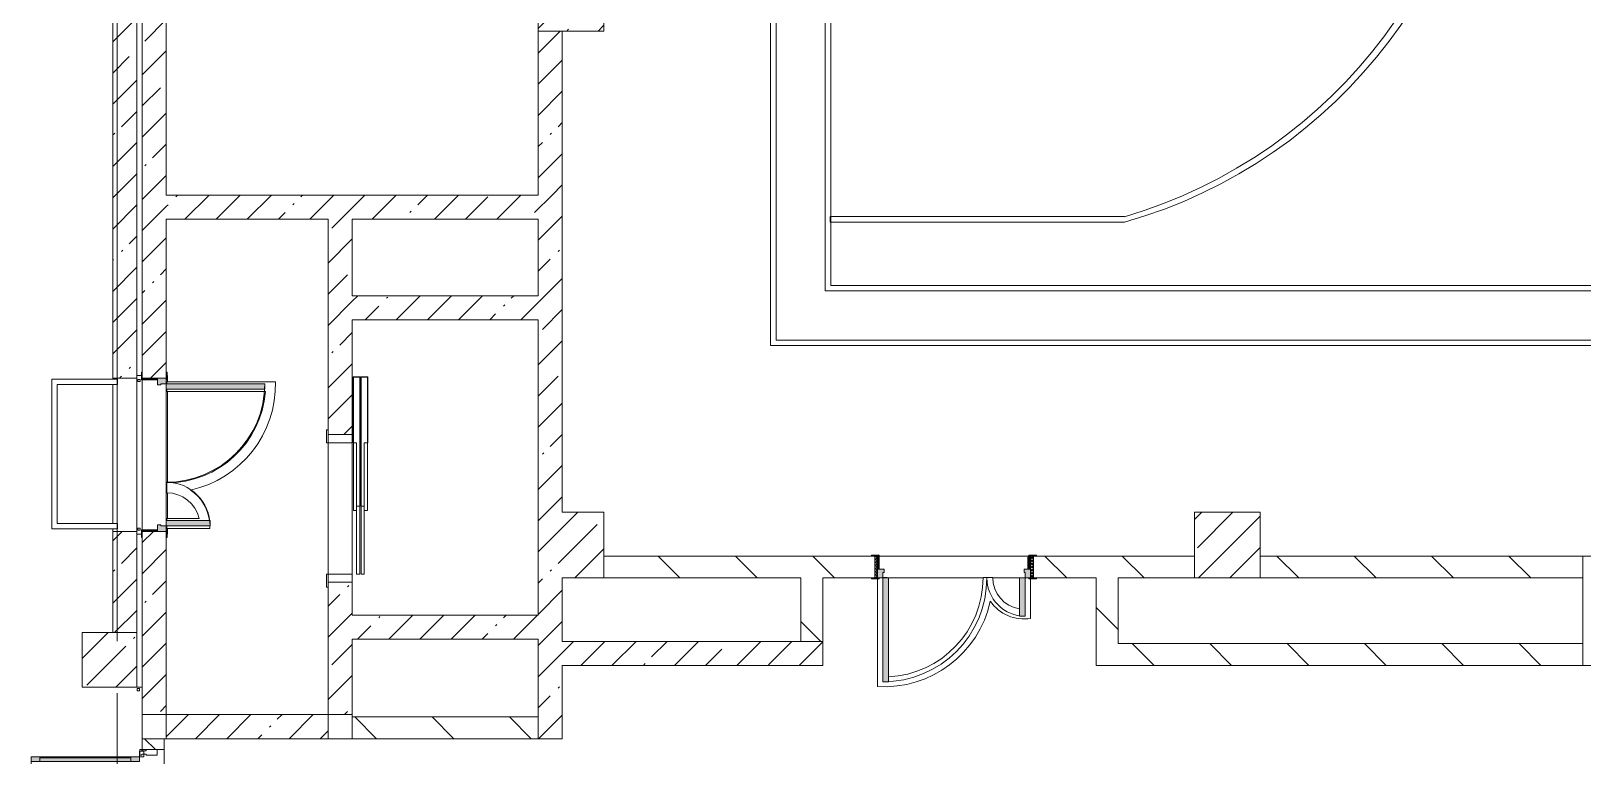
# Model space of a CAD drawing. Header units: millimetres. Extents: x 81731 to 272849, y -8553 to 29000.
# Drawn here: x 183362 to 197549, y 10072 to 16700 of the extents above; entities that cross this region are included whole.
import ezdxf

# ---------------------------------------------------------------- set-up
doc = ezdxf.new("R2010")
doc.units = ezdxf.units.MM
doc.linetypes.add('Осевая', pattern=[3175, 635, -476.25, 1587.5, -476.25])
for name, color, linetype, lineweight, true_color in [('A-DETL-GENF-2', 7, 'Continuous', 5, 0xe2e2e2), ('A-DETL-GENF-4', 7, 'Continuous', 5, 0xaaaaaa), ('A-DOOR-4', 7, 'Continuous', 5, 0xe2e2e2), ('A-DOOR-5', 7, 'Continuous', 5, 0xaaaaaa), ('A-DOOR-FRAM-2', 7, 'Continuous', 5, 0xe2e2e2), ('A-DOOR-FRAM-4', 7, 'Continuous', 5, 0xaaaaaa), ('A-FLOR-1', 7, 'Continuous', 5, 0xaaaaaa)]:
    doc.layers.add(name, color=color, linetype=linetype, lineweight=lineweight, true_color=true_color)
for name, color, linetype, lineweight in [('A-GLAZ-CWMG-2', 7, 'Continuous', 5), ('A-WALL', 7, 'Continuous', 9), ('A-WALL-6', 7, 'Continuous', 5), ('I-WALL-24', 7, 'Continuous', 5), ('S-COLS-1', 7, 'Continuous', 5), ('Оси', 7, 'Continuous', 9), ('Оси-2', 7, 'Осевая', 9)]:
    doc.layers.add(name, color=color, linetype=linetype, lineweight=lineweight)
pattern_1 = [(135, (145838.57, 0), (-353.5534, -353.5534), [])]
pattern_2 = [(45, (145838.57, 0), (-285.123, 285.123), []), (45, (146123.7, 0), (-285.123, 285.123), [504.031, -100.806, 16.764, -84.042])]

# ---------------------------------------------------------------- blocks, each defined once
blk = doc.blocks.new('BSC_Колонна _Прямоугольная - 600х600-V114-2_4_3_птичка')
at = {"layer": 'S-COLS-1'}
h = blk.add_hatch(dxfattribs=at)
h.set_pattern_fill('FP_90', color=256, style=0, pattern_type=2)
h.set_pattern_definition([(45, (-42460, -17000), (-285.123, 285.123), []), (45, (-42174.88, -17000), (-285.123, 285.123), [504.031, -100.806, 16.764, -84.042])])
h.paths.add_polyline_path([(-300, -300), (300, -300), (300, 300), (-300, 300)])
for p, q in [((300, 300), (-300, 300)), ((-300, 300), (-300, -300)), ((300, -300), (300, 300)), ((-300, -300), (300, -300))]:
    blk.add_line(p, q, dxfattribs=at)
blk = doc.blocks.new('110_Дверь_СКБ_2Ст - Д-6_л__ ДОО_Дв_1450x2100h_Дверь из раздевальной в коридор-V153-2_4_3_птичка')
at = {"layer": 'A-DOOR-4'}
for points in [[(612.5, 1050), (612.5, 100), (662.5, 100), (662.5, 1050)], [(-637.5, 450), (-637.5, 100), (-587.5, 100), (-587.5, 450)]]:
    blk.add_hatch(color=256, dxfattribs=at).paths.add_polyline_path(points)
h = blk.add_hatch(color=256, dxfattribs=at)
h.paths.add_polyline_path([(-637.5, 100), (-687.5, 100), (-687.5, 20), (-627.5, 20), (-627.5, 50), (-637.5, 50)])
h.paths.add_polyline_path([(712.5, 100), (662.5, 100), (662.5, 50), (652.5, 50), (652.5, 20), (712.5, 20)])
at = {"layer": 'A-DOOR-5'}
h = blk.add_hatch(dxfattribs=at)
h.set_pattern_fill('FP_17', color=256, style=0, pattern_type=2)
h.set_pattern_definition([(135, (1576.41, 164.685), (-14.14214, -14.14214), []), (225, (1576.41, 164.685), (14.14214, -14.14214), [])])
h.paths.add_polyline_path([(737.5, 100), (712.5, 100), (712.5, -100), (737.5, -100), (737.5, 0.5)])
at = {"layer": 'A-DOOR-FRAM-2'}
for points in [[(-742.5, 108), (-742.5, 100), (-672.5, 100), (-672.5, 108)], [(-672.5, 20), (-687.5, 20), (-687.5, -100), (-672.5, -100), (-672.5, 0.5)], [(767.5, 108), (697.5, 108), (697.5, 100), (767.5, 100)], [(712.5, 20), (697.5, 20), (697.5, -100), (712.5, -100), (712.5, 0.5)], [(-672.5, -100), (-742.5, -100), (-742.5, -108), (-672.5, -108)], [(767.5, -100), (697.5, -100), (697.5, -108), (767.5, -108)]]:
    blk.add_hatch(color=256, dxfattribs=at).paths.add_polyline_path(points)
at = {"layer": 'A-DOOR-FRAM-4'}
h = blk.add_hatch(dxfattribs=at)
h.set_pattern_fill('FP_18', color=256, style=0, pattern_type=2)
h.set_pattern_definition([(45, (-546.384, 164.685), (-14.1421, 14.1421), []), (135, (-546.384, 164.685), (-14.1421, -14.1421), [])])
h.paths.add_polyline_path([(-712.5, 100), (-712.5, -100), (-687.5, -100), (-687.5, 100)])
at = {"layer": 'A-DOOR-5'}
for p, q in [((662.5, 1050), (612.5, 1050)), ((612.5, 1050), (612.5, 100)), ((662.5, 100), (662.5, 1050)), ((-637.5, 450), (-637.5, 100)), ((-587.5, 450), (-637.5, 450)), ((-587.5, 100), (-587.5, 450)), ((-637.5, 100), (-587.5, 100)), ((612.5, 100), (662.5, 100))]:
    blk.add_line(p, q, dxfattribs=at)
for centre, radius, start, end in [((662.5, 100), 950, 90, 180), ((-637.5, 100), 350, 360, 90)]:
    blk.add_arc(centre, radius, start, end, dxfattribs=at)
at = {"layer": 'A-DOOR-FRAM-4'}
for p, q in [((-672.5, 108), (-742.5, 108)), ((-742.5, 108), (-742.5, 100)), ((-742.5, 100), (-672.5, 100)), ((-687.5, 100), (-712.5, 100)), ((-712.5, 100), (-712.5, -100)), ((-637.5, 100), (-687.5, 100)), ((-687.5, 100), (-687.5, 20)), ((-687.5, -100), (-687.5, 100)), ((-687.5, 20), (-627.5, 20)), ((-672.5, 20), (-687.5, 20)), ((-687.5, 20), (-687.5, -100)), ((-672.5, 100), (-672.5, 108)), ((-672.5, -100), (-672.5, 20)), ((-637.5, 50), (-637.5, 100)), ((-627.5, 50), (-637.5, 50)), ((-627.5, 20), (-627.5, 50)), ((662.5, 50), (652.5, 50)), ((652.5, 50), (652.5, 20)), ((652.5, 20), (712.5, 20)), ((662.5, 100), (662.5, 50)), ((712.5, 100), (662.5, 100)), ((767.5, 108), (697.5, 108)), ((697.5, 108), (697.5, 100)), ((697.5, 100), (767.5, 100)), ((712.5, 20), (697.5, 20)), ((697.5, 20), (697.5, -100)), ((712.5, 20), (712.5, 100)), ((737.5, 100), (712.5, 100)), ((712.5, 100), (712.5, -100)), ((712.5, -100), (712.5, 20)), ((737.5, -100), (737.5, 100)), ((767.5, 100), (767.5, 108)), ((-672.5, -100), (-742.5, -100)), ((-742.5, -100), (-742.5, -108)), ((-742.5, -108), (-672.5, -108)), ((-712.5, -100), (-687.5, -100)), ((-687.5, -100), (-672.5, -100)), ((-672.5, -108), (-672.5, -100)), ((697.5, -100), (712.5, -100)), ((767.5, -100), (697.5, -100)), ((697.5, -100), (697.5, -108)), ((697.5, -108), (767.5, -108)), ((712.5, -100), (737.5, -100)), ((767.5, -108), (767.5, -100))]:
    blk.add_line(p, q, dxfattribs=at)
blk = doc.blocks.new('110_Дверь_СКБ_2Ст - Д-2 1450x2100h_Лестничная клетка EIS60-31576737-2_4_3_птичка')
at = {"layer": 'A-DOOR-4'}
for points in [[(-587.5, 110), (-587.5, 1010), (-637.5, 1010), (-637.5, 110)], [(662.5, 510), (612.5, 510), (612.5, 110), (662.5, 110)], [(712.5, 30), (697.5, 30), (697.5, -110), (712.5, -110)]]:
    blk.add_hatch(color=256, dxfattribs=at).paths.add_polyline_path(points)
h = blk.add_hatch(color=256, dxfattribs=at)
h.paths.add_polyline_path([(712.5, 110), (662.5, 110), (662.5, 60), (652.5, 60), (652.5, 30), (712.5, 30), (712.5, 90.1)])
h.paths.add_polyline_path([(-627.5, 30), (-627.5, 60), (-637.5, 60), (-637.5, 110), (-687.5, 110), (-687.5, 30)])
at = {"layer": 'A-DOOR-FRAM-2'}
for points in [[(-672.5, 110), (-672.5, 118), (-742.5, 118), (-742.5, 110), (-697.3, 110)], [(-672.5, 30), (-687.5, 30), (-687.5, -110), (-672.5, -110)], [(767.5, 110), (767.5, 118), (697.5, 118), (697.5, 110)], [(-672.5, -110), (-742.5, -110), (-742.5, -118), (-672.5, -118)], [(767.5, -118), (767.5, -110), (697.5, -110), (697.5, -118)]]:
    blk.add_hatch(color=256, dxfattribs=at).paths.add_polyline_path(points)
at = {"layer": 'A-DOOR-5'}
for p, q in [((-637.5, 1010), (-637.5, 110)), ((-587.5, 1010), (-637.5, 1010)), ((-587.5, 110), (-587.5, 1010)), ((662.5, 510), (612.5, 510)), ((612.5, 510), (612.5, 110)), ((662.5, 110), (662.5, 510)), ((-637.5, 110), (-587.5, 110)), ((612.5, 110), (662.5, 110))]:
    blk.add_line(p, q, dxfattribs=at)
for centre, radius, start, end in [((-637.5, 110), 900, 0, 90), ((662.5, 110), 400, 90, 180)]:
    blk.add_arc(centre, radius, start, end, dxfattribs=at)
at = {"layer": 'A-DOOR-FRAM-4'}
for p, q in [((-672.5, 118), (-742.5, 118)), ((-742.5, 118), (-742.5, 110)), ((-742.5, 110), (-672.5, 110)), ((-637.5, 110), (-687.5, 110)), ((-687.5, 110), (-687.5, 30)), ((-687.5, 30), (-627.5, 30)), ((-672.5, 30), (-687.5, 30)), ((-687.5, 30), (-687.5, -110)), ((-672.5, 110), (-672.5, 118)), ((-672.5, -110), (-672.5, 30)), ((-637.5, 60), (-637.5, 110)), ((-627.5, 60), (-637.5, 60)), ((-627.5, 30), (-627.5, 60)), ((662.5, 60), (652.5, 60)), ((652.5, 60), (652.5, 30)), ((652.5, 30), (712.5, 30)), ((662.5, 110), (662.5, 60)), ((712.5, 110), (662.5, 110)), ((767.5, 118), (697.5, 118)), ((697.5, 118), (697.5, 110)), ((697.5, 110), (767.5, 110)), ((712.5, 30), (697.5, 30)), ((697.5, 30), (697.5, -110)), ((712.5, 30), (712.5, 110)), ((712.5, -110), (712.5, 30)), ((767.5, 110), (767.5, 118)), ((-672.5, -110), (-742.5, -110)), ((-742.5, -110), (-742.5, -118)), ((-742.5, -118), (-672.5, -118)), ((-687.5, -110), (-672.5, -110)), ((-672.5, -118), (-672.5, -110)), ((697.5, -110), (712.5, -110)), ((767.5, -110), (697.5, -110)), ((697.5, -110), (697.5, -118)), ((697.5, -118), (767.5, -118)), ((767.5, -118), (767.5, -110))]:
    blk.add_line(p, q, dxfattribs=at)
blk = doc.blocks.new('BSC_Колонна _Прямоугольная - 500х500-V198-2_4_3_птичка')
at = {"layer": 'S-COLS-1'}
h = blk.add_hatch(dxfattribs=at)
h.set_pattern_fill('FP_153', color=256, style=0, pattern_type=2)
h.set_pattern_definition([(45, (-38240, -10950), (-285.123, 285.123), []), (45, (-37954.88, -10950), (-285.123, 285.123), [504.031, -100.806, 16.764, -84.042])])
h.paths.add_polyline_path([(-250, -250), (250, -250), (250, 250), (-250, 250)])
for p, q in [((250, 250), (-250, 250)), ((-250, 250), (-250, -250)), ((250, -250), (250, 250)), ((-250, -250), (250, -250))]:
    blk.add_line(p, q, dxfattribs=at)
blk = doc.blocks.new('DOR_Дверь лифта - 1350х2050h-V203-2_4_3_птичка')
at = {"layer": 'A-DOOR-5'}
for p, q in [((-600, 125), (-720, 125)), ((-720, 125), (-720, 110)), ((-720, 110), (-600, 110)), ((-675, 110), (-675, -110)), ((-600, 110), (-675, 110)), ((-600, 110), (-600, 125)), ((600, 110), (-600, 110)), ((-600, 110), (-600, -110)), ((720, 125), (600, 125)), ((600, 125), (600, 110)), ((600, -110), (600, 110)), ((675, 110), (600, 110)), ((600, 110), (720, 110)), ((675, -110), (675, 110)), ((720, 110), (720, 125)), ((-675, -110), (-600, -110)), ((-600, -110), (600, -110)), ((-20, -120), (-20, -150)), ((600, -120), (-20, -120)), ((600, -110), (675, -110)), ((600, -150), (600, -120)), ((-600, -150), (-600, -180)), ((20, -150), (-600, -150)), ((-600, -180), (20, -180)), ((-600, -190), (-600, -220)), ((20, -190), (-600, -190)), ((-600, -220), (20, -220)), ((-20, -150), (600, -150)), ((-20, -220), (-20, -250)), ((600, -220), (-20, -220)), ((-20, -250), (600, -250)), ((20, -180), (20, -150)), ((20, -220), (20, -190)), ((600, -250), (600, -220))]:
    blk.add_line(p, q, dxfattribs=at)
at = {"layer": 'A-DOOR-FRAM-4'}
for p, q in [((600, -117), (600, -120)), ((1203, -117), (600, -117)), ((600, -120), (1200, -120)), ((1200, -120), (1200, -180)), ((1203, -183), (1203, -117)), ((1200, -180), (20, -180)), ((20, -180), (20, -183)), ((20, -183), (1203, -183)), ((1203, -187), (20, -187)), ((20, -187), (20, -190)), ((20, -190), (1200, -190)), ((600, -250), (600, -253)), ((1200, -250), (600, -250)), ((600, -253), (1203, -253)), ((1200, -190), (1200, -250)), ((1203, -253), (1203, -187))]:
    blk.add_line(p, q, dxfattribs=at)
blk = doc.blocks.new('Дверь_Витражная_остекление_ - ДВН_ДАО_Главный вход_1800 в свету 5-32258809-2_4_3_птичка')
at = {"layer": 'A-DETL-GENF-2'}
for points in [[(-947.5, -723.4), (-947.5, -20), (-992.5, -20), (-992.5, -1012.5), (-947.5, -1012.5)], [(1042.5, -1012.5), (1042.5, -20), (997.5, -20), (997.5, -1012.5)]]:
    blk.add_hatch(color=256, dxfattribs=at).paths.add_polyline_path(points)
at = {"layer": 'A-DETL-GENF-4'}
for p, q in [((-947.5, -20), (-992.5, -20)), ((-992.5, -1012.5), (-992.5, -20)), ((-947.5, -20), (-992.5, -20)), ((-992.5, -20), (-992.5, -1012.5)), ((-992.5, -100), (-947.5, -100)), ((-982.5, -932.5), (-982.5, -100)), ((-947.5, -1012.5), (-947.5, -20)), ((-947.5, -1012.5), (-947.5, -20)), ((988.5, -932.5), (988.5, -100)), ((997.5, -1012.5), (997.5, -20)), ((997.5, -20), (997.5, -1012.5)), ((1042.5, -100), (997.5, -100)), ((1032.5, -932.5), (1032.5, -100)), ((1042.5, -1012.5), (1042.5, -20)), ((1042.5, -1012.5), (1042.5, -20)), ((-992.5, -932.5), (-947.5, -932.5)), ((1042.5, -932.5), (997.5, -932.5)), ((-992.5, -1012.5), (-947.5, -1012.5)), ((-992.5, -1012.5), (-947.5, -1012.5)), ((1042.5, -1012.5), (997.5, -1012.5)), ((997.5, -1012.5), (1042.5, -1012.5))]:
    blk.add_line(p, q, dxfattribs=at)
at = {"layer": 'A-DOOR-5'}
for p, q in [((-1042.5, 20), (-992.5, 20)), ((-1042.5, -20), (-1042.5, 20)), ((-992.5, 20), (-992.5, -20)), ((992.5, 20), (1042.5, 20)), ((992.5, -20), (992.5, 20)), ((1042.5, 20), (1042.5, -20)), ((-992.5, -20), (-1042.5, -20)), ((-992.5, -1012.5), (-992.5, -20)), ((992.5, -1012.5), (992.5, -20)), ((1042.5, -20), (992.5, -20))]:
    blk.add_line(p, q, dxfattribs=at)
for centre, start, end in [((992.5, -20), 209.21115, 212.8228), ((992.5, -20), 217.57984, 270), ((-992.5, -20), 270, 286.54233)]:
    blk.add_arc(centre, 992.5, start, end, dxfattribs=at)
blk = doc.blocks.new('Прямоугольный импост - Импост структурный с накладкой - 160мм Темный-31239248-2_4_3_птичка')
at = {"layer": 'A-GLAZ-CWMG-2'}
for p, q in [((0, 17), (-50, 17)), ((-50, 17), (-50, 0)), ((-50, 0), (-40, 0)), ((-40, 0), (-40, -40)), ((-10, -40), (-10, 0)), ((-10, 0), (0, 0)), ((0, 0), (0, 17)), ((-40, -40), (-50, -40)), ((-50, -40), (-50, -140)), ((-50, -140), (0, -140)), ((0, -40), (-10, -40)), ((0, -140), (0, -40))]:
    blk.add_line(p, q, dxfattribs=at)

msp = doc.modelspace()

# ---------------------------------------------------------------- hatches: boundary and pattern name
at = {"layer": 'I-WALL-24'}
h = msp.add_hatch(dxfattribs=at)
h.set_pattern_fill('FP_74', color=256, style=0, pattern_type=2)
h.set_pattern_definition(pattern_2)
h.paths.add_polyline_path([(184578.7, 10450), (184598.6, 10450), (184598.6, 12125), (184378.6, 12125), (184378.6, 10450)])
h.paths.add_polyline_path([(184378.6, 13525), (184598.6, 13525), (184598.6, 21575), (184378.6, 21575), (184378.6, 13534.8)])
h.paths.add_polyline_path([(184598.6, 22975), (184598.6, 23420.3), (184378.6, 23420.3), (184378.6, 22975), (184578.7, 22975)])
h = msp.add_hatch(dxfattribs=at)
h.set_pattern_fill('FP_74', color=256, style=0, pattern_type=2)
h.set_pattern_definition(pattern_2)
h.paths.add_polyline_path([(184108.6, 11200), (184328.6, 11200), (184328.6, 12125), (184108.6, 12125), (184108.6, 11221)])
h.paths.add_polyline_path([(184328.6, 13525), (184328.6, 21575), (184108.6, 21575), (184108.6, 13525)])
h.paths.add_polyline_path([(184328.6, 22975), (184328.6, 23400), (184108.6, 23400), (184108.6, 22975)])
h = msp.add_hatch(dxfattribs=at)
h.set_pattern_fill('FP_74', color=256, style=0, pattern_type=2)
h.set_pattern_definition(pattern_2)
h.paths.add_polyline_path([(188218.6, 15200), (188218.6, 16700), (187998.6, 16700), (187998.6, 15200)])
h = msp.add_hatch(dxfattribs=at)
h.set_pattern_fill('FP_74', color=256, style=0, pattern_type=2)
h.set_pattern_definition(pattern_2)
h.paths.add_polyline_path([(186298.6, 14980), (188218.6, 14980), (188218.6, 15200), (184598.6, 15200), (184598.6, 14980), (186078.6, 14980)])
h = msp.add_hatch(dxfattribs=at)
h.set_pattern_fill('FP_74', color=256, style=0, pattern_type=2)
h.set_pattern_definition(pattern_2)
h.paths.add_polyline_path([(186298.6, 14280), (186298.6, 14980), (186078.6, 14980), (186078.6, 14280)])
h = msp.add_hatch(dxfattribs=at)
h.set_pattern_fill('FP_74', color=256, style=0, pattern_type=2)
h.set_pattern_definition(pattern_2)
h.paths.add_polyline_path([(188218.6, 10230), (188218.6, 11700), (187998.6, 11700), (187998.6, 10230)])
h.paths.add_polyline_path([(188218.6, 12300), (188218.6, 14980), (187998.6, 14980), (187998.6, 12300)])
h = msp.add_hatch(dxfattribs=at)
h.set_pattern_fill('FP_74', color=256, style=0, pattern_type=2)
h.set_pattern_definition(pattern_2)
h.paths.add_polyline_path([(186078.6, 10450), (186298.6, 10450), (186298.6, 11660), (186078.6, 11660), (186078.6, 11221)])
h.paths.add_polyline_path([(186298.6, 13010), (186298.6, 14280), (186078.6, 14280), (186078.6, 13010)])
h = msp.add_hatch(dxfattribs=at)
h.set_pattern_fill('FP_74', color=256, style=0, pattern_type=2)
h.set_pattern_definition(pattern_2)
h.paths.add_polyline_path([(187998.6, 14060), (187998.6, 14280), (186298.6, 14280), (186298.6, 14060), (187361.3, 14060)])
h = msp.add_hatch(dxfattribs=at)
h.set_pattern_fill('FP_77', color=256, style=0, pattern_type=2)
h.set_pattern_definition(pattern_1)
h.paths.add_polyline_path([(196636.5, 11700), (197548.6, 11700), (197548.6, 11900), (194598.6, 11900), (194598.6, 11700), (195709, 11700)])
h.paths.add_polyline_path([(188598.6, 11700), (191074.3, 11700), (191071.4, 11900), (188598.6, 11900)])
h.paths.add_polyline_path([(192524.3, 11700), (193998.6, 11700), (193998.6, 11900), (192524.3, 11900), (192524.3, 11799.5)])
h = msp.add_hatch(dxfattribs=at)
h.set_pattern_fill('FP_77', color=256, style=0, pattern_type=2)
h.set_pattern_definition(pattern_1)
h.paths.add_polyline_path([(190599.3, 11120), (190599.3, 11700), (190399.3, 11700), (190399.3, 11120)])
h = msp.add_hatch(dxfattribs=at)
h.set_pattern_fill('FP_77', color=256, style=0, pattern_type=2)
h.set_pattern_definition(pattern_1)
h.paths.add_polyline_path([(193299.3, 11100), (193299.3, 11700), (193099.3, 11700), (193099.3, 11100)])
h = msp.add_hatch(dxfattribs=at)
h.set_pattern_fill('FP_74', color=256, style=0, pattern_type=2)
h.set_pattern_definition(pattern_2)
h.paths.add_polyline_path([(187998.6, 11140), (187998.6, 11360), (186298.6, 11360), (186298.6, 11140), (187361.3, 11140)])
h = msp.add_hatch(dxfattribs=at)
h.set_pattern_fill('FP_74', color=256, style=0, pattern_type=2)
h.set_pattern_definition(pattern_2)
h.paths.add_polyline_path([(188218.6, 10900), (190599.3, 10900), (190599.3, 11120), (188218.6, 11120)])
h = msp.add_hatch(dxfattribs=at)
h.set_pattern_fill('FP_77', color=256, style=0, pattern_type=2)
h.set_pattern_definition(pattern_1)
h.paths.add_polyline_path([(206998.6, 10900), (206998.6, 11100), (205178.6, 11100), (205178.6, 10900), (205911.7, 10900)])
h.paths.add_polyline_path([(200346.6, 10900), (201338.6, 10900), (201338.6, 11100), (197748.6, 11100), (197748.6, 10900), (198491.5, 10900)])
h.paths.add_polyline_path([(202238.6, 10900), (202448.6, 10900), (202448.6, 11100), (202238.6, 11100), (202238.6, 10980)])
h.paths.add_polyline_path([(204068.6, 10900), (204278.6, 10900), (204278.6, 11100), (204068.6, 11100), (204068.6, 10980)])
h.paths.add_polyline_path([(203368.6, 10900), (203368.6, 11100), (203148.6, 11100), (203148.6, 10900)])
h.paths.add_polyline_path([(193099.3, 10900), (197548.6, 10900), (197548.6, 11100), (193099.3, 11100)])
h = msp.add_hatch(dxfattribs=at)
h.set_pattern_fill('FP_74', color=256, style=0, pattern_type=2)
h.set_pattern_definition(pattern_2)
h.paths.add_polyline_path([(186078.6, 10230), (186078.6, 10450), (184598.6, 10450), (184598.6, 10230), (185506.2, 10230)])
h = msp.add_hatch(dxfattribs=at)
h.set_pattern_fill('FP_77', color=256, style=0, pattern_type=2)
h.set_pattern_definition(pattern_1)
h.paths.add_polyline_path([(187998.6, 10230), (187998.6, 10430), (186298.6, 10430), (186298.6, 10230), (187361.3, 10230)])
h = msp.add_hatch(dxfattribs=at)
h.set_pattern_fill('FP_77', color=256, style=0, pattern_type=2)
h.set_pattern_definition(pattern_1)
h.paths.add_polyline_path([(184378.6, 7900), (184578.6, 7900), (184578.6, 8000), (184378.6, 8000)])
h.paths.add_polyline_path([(184378.6, 10130), (184578.6, 10130), (184578.6, 10230), (184378.6, 10230)])
at = {"layer": 'S-COLS-1'}
h = msp.add_hatch(dxfattribs=at)
h.set_pattern_fill('FP_74', color=256, style=0, pattern_type=2)
h.set_pattern_definition(pattern_2)
h.paths.add_polyline_path([(187998.6, 11700), (188598.6, 11700), (188598.6, 12300), (187998.6, 12300)])
h = msp.add_hatch(dxfattribs=at)
h.set_pattern_fill('FP_74', color=256, style=0, pattern_type=2)
h.set_pattern_definition(pattern_2)
h.paths.add_polyline_path([(194598.6, 11700), (194598.6, 12300), (193998.6, 12300), (193998.6, 11700)])

# ---------------------------------------------------------------- linework, layer by layer
at = {"layer": 'A-FLOR-1'}
for p, q in [((190122.2, 24981.3), (190122.2, 13824.4)), ((190172.2, 13874.4), (190172.2, 24931.3)), ((190622.2, 24481.3), (190622.2, 14324.4)), ((190672.2, 14374.4), (190672.2, 24431.3)), ((193358.3, 15002.8), (190668.6, 15002.8)), ((190668.6, 15002.8), (190668.6, 14952.8)), ((190668.6, 14952.8), (193358.3, 14952.8)), ((200275.4, 14374.4), (190672.2, 14374.4)), ((190622.2, 14324.4), (209978.6, 14324.4)), ((190122.2, 13824.4), (210478.6, 13824.4)), ((210428.6, 13874.4), (190172.2, 13874.4)), ((184151.7, 13518), (183551.7, 13518)), ((183551.7, 13518), (183551.7, 12148.2)), ((184151.7, 13468), (184151.7, 13518)), ((184370.6, 13550), (184328.6, 13550)), ((185596.8, 13493.1), (184602, 13493.1)), ((184602, 13493.1), (184602, 13475)), ((184608.6, 13492.5), (184608.6, 13550)), ((183601.7, 12198.2), (183601.7, 13468)), ((183601.7, 13468), (184151.7, 13468)), ((184602, 13425), (184602, 13403.1)), ((184602, 13403.1), (185504.3, 13403.1)), ((184608.6, 12568.5), (184608.6, 13403.1)), ((184602, 12568.1), (184602, 12478.1)), ((184608.6, 12242), (184608.6, 12477.5)), ((184899.1, 12242), (184602, 12242)), ((184602, 12242), (184602, 12225)), ((183551.7, 12148.2), (184151.7, 12148.2)), ((184151.7, 12198.2), (183601.7, 12198.2)), ((184151.7, 12148.2), (184151.7, 12198.2)), ((184328.6, 12100), (184370.6, 12100)), ((184602, 12175), (184602, 12152)), ((184602, 12152), (184996.4, 12152)), ((184608.6, 12100), (184608.6, 12152)), ((192474.3, 11780), (192474.3, 11889.6)), ((192474.3, 11889.6), (192484.3, 11889.6)), ((191099.3, 11692), (191099.3, 10706.8)), ((191189.3, 11703), (191149.3, 11703)), ((192154.3, 11703), (192064.3, 11703)), ((192499.3, 11329.8), (192499.3, 11692)), ((184378.6, 10700), (184328.6, 10700)), ((184378.6, 10230), (184378.6, 10450)), ((184598.6, 10230), (184578.7, 10230)), ((186298.6, 10230), (186078.6, 10230)), ((184378.6, 10120), (184378.6, 10130)), ((184378.6, 10130), (184378.6, 10120))]:
    msp.add_line(p, q, dxfattribs=at)
for centre, radius, start, end in [((192103.6, 19382.8), 4604.2, 285.81331, 74.18669), ((192074, 19382.8), 4564.4, 286.34112, 73.65888), ((184602, 13473.1), 995, 282.67054, 1.1511), ((184602, 13473.1), 905, 270, 355.56313), ((184602, 12173.1), 395, 7.55422, 56.45952), ((184602, 12173.1), 305, 13.0427, 90), ((184602, 12173.1), 395, 356.92799, 0.27403), ((191159.3, 11700), 905, 272.53584, 0.18993), ((192439.3, 11700), 285, 179.39688, 261.89794), ((191159.3, 11700), 995, 266.54288, 347.60213), ((192439.3, 11700), 375, 214.72707, 279.2069)]:
    msp.add_arc(centre, radius, start, end, dxfattribs=at)
at = {"layer": 'A-WALL'}
for p, q in [((190399.3, 11120), (190599.3, 11120)), ((197548.6, 11100), (197548.6, 10900)), ((187998.6, 10230), (187998.6, 10430))]:
    msp.add_line(p, q, dxfattribs=at)
at = {"layer": 'A-WALL-6'}
for p, q in [((184358.6, 13515), (184338.6, 13515)), ((184338.6, 13515), (184338.6, 13495)), ((184338.6, 13495), (184358.6, 13495)), ((184358.6, 13495), (184358.6, 13515)), ((184338.6, 12155), (184338.6, 12135)), ((184358.6, 12155), (184338.6, 12155)), ((184338.6, 12135), (184358.6, 12135)), ((184358.6, 12135), (184358.6, 12155)), ((184333.1, 10689), (184333.1, 10669)), ((184353.1, 10689), (184333.1, 10689)), ((184333.1, 10669), (184353.1, 10669)), ((184353.1, 10669), (184353.1, 10689))]:
    msp.add_line(p, q, dxfattribs=at)
at = {"layer": 'I-WALL-24'}
for p, q in [((184108.6, 21584.5), (184108.6, 13518)), ((184328.6, 11200), (184328.6, 21584.5)), ((184378.6, 21520), (184378.6, 13580)), ((184598.6, 15200), (184598.6, 21520)), ((187998.6, 16700), (187998.6, 15200)), ((188218.6, 12300), (188218.6, 16700)), ((187998.6, 15200), (184598.6, 15200)), ((184598.6, 13580), (184598.6, 14980)), ((184598.6, 14980), (186078.6, 14980)), ((186078.6, 14980), (186078.6, 13010)), ((186298.6, 14980), (187998.6, 14980)), ((186298.6, 14280), (186298.6, 14980)), ((187998.6, 14980), (187998.6, 14280)), ((187998.6, 14280), (186298.6, 14280)), ((186298.6, 13010), (186298.6, 14060)), ((186298.6, 14060), (187998.6, 14060)), ((187998.6, 14060), (187998.6, 12300)), ((184108.6, 13525), (184328.6, 13525)), ((184378.6, 12140), (184378.6, 13510)), ((184108.6, 12198.2), (184108.6, 13468)), ((184598.6, 13425), (184598.6, 12225)), ((186078.6, 13010), (186298.6, 13010)), ((184108.6, 12148.2), (184108.6, 11200)), ((184328.6, 12125), (184108.6, 12125)), ((184378.6, 12070), (184378.6, 10450)), ((184598.6, 12070), (184598.6, 10230)), ((191044.3, 11900), (188598.6, 11900)), ((188598.6, 11900), (188598.6, 11700)), ((191114.3, 11900), (192484.3, 11900)), ((193998.6, 11900), (192554.3, 11900)), ((193998.6, 11700), (193998.6, 11900)), ((199998.6, 11900), (194598.6, 11900)), ((194598.6, 11900), (194598.6, 11700)), ((197548.6, 11900), (197548.6, 11100)), ((186078.6, 11660), (186078.6, 10230)), ((186298.6, 11660), (186078.6, 11660)), ((186298.6, 11360), (186298.6, 11660)), ((187998.6, 11700), (187998.6, 11360)), ((188218.6, 11120), (188218.6, 11700)), ((188598.6, 11700), (190399.3, 11700)), ((190399.3, 11700), (190399.3, 11120)), ((190599.3, 11700), (191044.3, 11700)), ((190599.3, 10900), (190599.3, 11700)), ((192064.1, 11700), (191199.3, 11700)), ((192399.3, 11700), (192154.6, 11700)), ((192554.3, 11700), (193099.3, 11700)), ((193099.3, 11700), (193099.3, 10900)), ((193299.3, 11700), (193998.6, 11700)), ((193299.3, 11100), (193299.3, 11700)), ((194598.6, 11700), (197548.6, 11700)), ((187998.6, 11360), (186298.6, 11360)), ((186298.6, 10230), (186298.6, 11140)), ((186298.6, 11140), (187998.6, 11140)), ((187998.6, 11140), (187998.6, 10430)), ((190399.3, 11120), (188218.6, 11120)), ((197548.6, 11100), (193299.3, 11100)), ((188218.6, 10900), (190599.3, 10900)), ((188218.6, 10230), (188218.6, 10900)), ((193099.3, 10900), (201538.6, 10900)), ((184378.6, 10450), (184598.6, 10450)), ((186298.6, 10450), (184598.6, 10450)), ((187998.6, 10430), (186298.6, 10430)), ((184578.6, 10230), (184378.6, 10230)), ((184378.6, 10230), (184378.6, 10130)), ((184578.6, 10230), (184578.6, 7900)), ((184598.6, 10230), (186078.6, 10230)), ((186078.6, 10230), (188218.6, 10230)), ((184378.6, 10130), (184578.6, 10130))]:
    msp.add_line(p, q, dxfattribs=at)
at = {"layer": 'S-COLS-1'}
for p, q in [((187998.6, 12300), (187998.6, 11700)), ((188598.6, 12300), (188218.6, 12300)), ((188598.6, 11700), (188598.6, 12300)), ((194598.6, 12300), (193998.6, 12300)), ((193998.6, 12300), (193998.6, 11900)), ((194598.6, 11900), (194598.6, 12300)), ((193998.6, 11900), (193998.6, 11700)), ((194598.6, 11700), (194598.6, 11900)), ((188218.6, 11700), (188598.6, 11700)), ((193998.6, 11700), (194598.6, 11700))]:
    msp.add_line(p, q, dxfattribs=at)
at = {"layer": 'Оси'}
msp.add_line((184148.6, 11277.7), (184148.6, 23777.7), dxfattribs=at)
at = {"layer": 'Оси-2'}
msp.add_line((184148.6, 7947.2), (184148.6, 11277.7), dxfattribs=at)

# ---------------------------------------------------------------- block references
at = {"layer": 'A-DOOR-5'}
for name, p, rotation in [('110_Дверь_СКБ_2Ст - Д-2 1450x2100h_Лестничная клетка EIS60-31576737-2_4_3_птичка', (184488.6, 12837.5), 269.9999999999999), ('DOR_Дверь лифта - 1350х2050h-V203-2_4_3_птичка', (186188.6, 12335), 90), ('110_Дверь_СКБ_2Ст - Д-6_л__ ДОО_Дв_1450x2100h_Дверь из раздевальной в коридор-V153-2_4_3_птичка', (191811.8, 11800), 180), ('Дверь_Витражная_остекление_ - ДВН_ДАО_Главный вход_1800 в свету 5-32258809-2_4_3_птичка', (184374.6, 9072.5), 269.9999999999999)]:
    msp.add_blockref(name, p, dxfattribs=dict(at, rotation=rotation))
at = {"layer": 'A-GLAZ-CWMG-2', "rotation": 89.99999999999993}
msp.add_blockref('Прямоугольный импост - Импост структурный с накладкой - 160мм Темный-31239248-2_4_3_птичка', (184374.6, 10130), dxfattribs=at)
at = {"layer": 'S-COLS-1'}
for name, p in [('BSC_Колонна _Прямоугольная - 600х600-V114-2_4_3_птичка', (188298.6, 17000)), ('BSC_Колонна _Прямоугольная - 500х500-V198-2_4_3_птичка', (184078.6, 10950))]:
    msp.add_blockref(name, p, dxfattribs=at)

doc.saveas('drawing.dxf')
